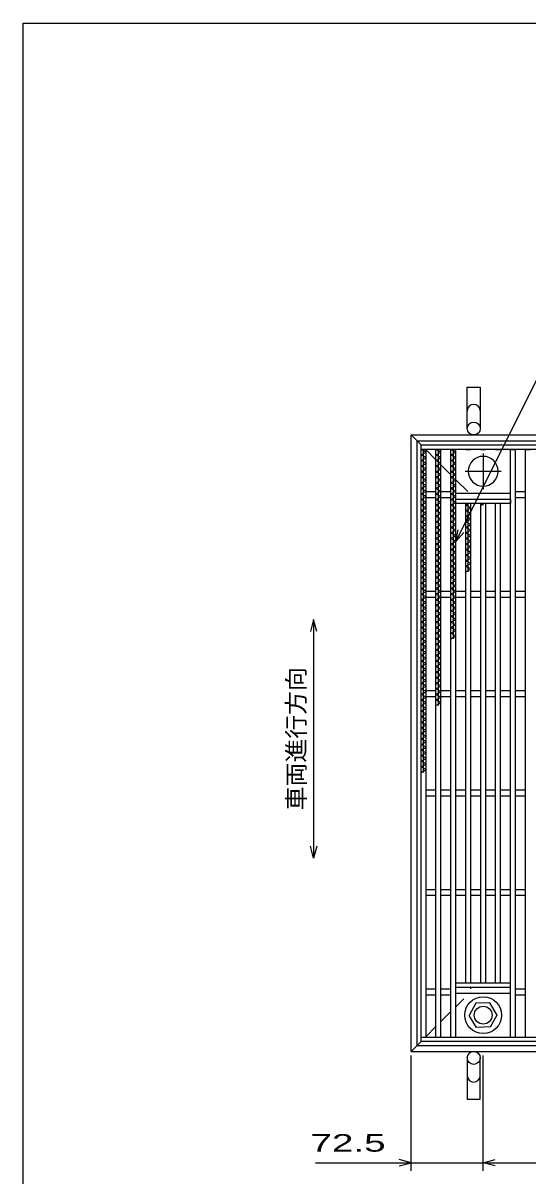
# Model space of a CAD drawing. Units: millimetres, scale not verified. Extents: x -1456 to 1385, y -1026 to 843.
# Drawn here: x -1383 to -876, y -317 to 843 of the extents above; entities that cross this region are included whole.
import ezdxf
from ezdxf.enums import TextEntityAlignment as Align

# ---------------------------------------------------------------- set-up
doc = ezdxf.new("R2010")
doc.units = ezdxf.units.MM
doc.header["$LTSCALE"] = 8
doc.linetypes.add('CHAIN', pattern=[18.5, 12, -1.5, 3.5, -1.5])
doc.linetypes.add('DASHED', pattern=[7.5, 6, -1.5])
for name, color, linetype, lineweight in [('0_2', 150, 'Continuous', 25), ('16', 3, 'Continuous', 25), ('19', 6, 'Continuous', 25), ('22', 4, 'Continuous', 25)]:
    doc.layers.add(name, color=color, linetype=linetype, lineweight=lineweight)
doc.styles.add('ベクトル', font='')
doc.styles.get('ベクトル').set_extended_font_data('ベクトル')

msp = doc.modelspace()

# ---------------------------------------------------------------- linework, layer by layer
at = {"layer": '0_2'}
for p, q in [((-1383.2, -917.2), (-1383.2, 842.8)), ((-1383.2, 842.8), (1384.8, 842.8))]:
    msp.add_line(p, q, dxfattribs=at)
at = {"layer": '16'}
for p, q in [((-983, 418.5), (-378, 418.5)), ((-983, 414), (-983, 418.5)), ((-378, 414), (-983, 414)), ((-983, -177), (-983, 414)), ((-983, 414), (-978, 414)), ((-978, 411.2), (-983, 414)), ((-983, 408.4), (-978, 411.2)), ((-978, 405.6), (-983, 408.4)), ((-980.5, 89.2), (-980.5, 414)), ((-978, -177), (-978, 414)), ((-968, -177), (-968, 414)), ((-968, 414), (-963, 414)), ((-963, 411.2), (-968, 414)), ((-968, 408.4), (-963, 411.2)), ((-963, 405.6), (-968, 408.4)), ((-965.5, 156.4), (-965.5, 414)), ((-963, -177), (-963, 414)), ((-953, -177), (-953, 414)), ((-953, 414), (-948, 414)), ((-948, 411.2), (-953, 414)), ((-953, 408.4), (-948, 411.2)), ((-948, 405.6), (-953, 408.4)), ((-950.5, 223.6), (-950.5, 414)), ((-948, -177), (-948, 414)), ((-938, 414), (-933, 414)), ((-923, 414), (-918, 414)), ((-908, 414), (-903, 414)), ((-893, -177), (-893, 414)), ((-893, 414), (-888, 414)), ((-888, -177), (-888, 414)), ((-878, -177), (-878, 414)), ((-878, 414), (-873, 414)), ((-983, 402.8), (-978, 405.6)), ((-978, 400), (-983, 402.8)), ((-983, 397.2), (-978, 400)), ((-978, 394.4), (-983, 397.2)), ((-983, 391.6), (-978, 394.4)), ((-968, 402.8), (-963, 405.6)), ((-963, 400), (-968, 402.8)), ((-968, 397.2), (-963, 400)), ((-963, 394.4), (-968, 397.2)), ((-968, 391.6), (-963, 394.4)), ((-953, 402.8), (-948, 405.6)), ((-948, 400), (-953, 402.8)), ((-953, 397.2), (-948, 400)), ((-948, 394.4), (-953, 397.2)), ((-953, 391.6), (-948, 394.4)), ((-978, 388.8), (-983, 391.6)), ((-983, 386), (-978, 388.8)), ((-978, 383.2), (-983, 386)), ((-983, 380.4), (-978, 383.2)), ((-963, 388.8), (-968, 391.6)), ((-968, 386), (-963, 388.8)), ((-963, 383.2), (-968, 386)), ((-968, 380.4), (-963, 383.2)), ((-948, 388.8), (-953, 391.6)), ((-953, 386), (-948, 388.8)), ((-948, 383.2), (-953, 386)), ((-953, 380.4), (-948, 383.2)), ((-978, 377.6), (-983, 380.4)), ((-983, 374.8), (-978, 377.6)), ((-978, 372), (-983, 374.8)), ((-983, 369.2), (-978, 372)), ((-978, 371.5), (-968, 371.5)), ((-963, 377.6), (-968, 380.4)), ((-968, 374.8), (-963, 377.6)), ((-963, 372), (-968, 374.8)), ((-968, 369.2), (-963, 372)), ((-963, 371.5), (-953, 371.5)), ((-948, 377.6), (-953, 380.4)), ((-953, 374.8), (-948, 377.6)), ((-948, 372), (-953, 374.8)), ((-953, 369.2), (-948, 372)), ((-888, 371.5), (-878, 371.5)), ((-978, 366.4), (-983, 369.2)), ((-983, 363.6), (-978, 366.4)), ((-978, 360.8), (-983, 363.6)), ((-983, 358), (-978, 360.8)), ((-978, 365.5), (-968, 365.5)), ((-963, 366.4), (-968, 369.2)), ((-968, 363.6), (-963, 366.4)), ((-963, 360.8), (-968, 363.6)), ((-968, 358), (-963, 360.8)), ((-963, 365.5), (-953, 365.5)), ((-948, 366.4), (-953, 369.2)), ((-953, 363.6), (-948, 366.4)), ((-948, 360.8), (-953, 363.6)), ((-953, 358), (-948, 360.8)), ((-948, 370), (-893, 370)), ((-948, 364), (-893, 364)), ((-948, 359.5), (-948, 364)), ((-893, 359.5), (-948, 359.5)), ((-938, -122.5), (-938, 359.5)), ((-938, 358), (-935.3, 359.5)), ((-935.5, 290.8), (-935.5, 359.5)), ((-933, -122.5), (-933, 359.5)), ((-923, -122.5), (-923, 359.5)), ((-923, 358), (-920.3, 359.5)), ((-920.5, 358), (-920.5, 359.5)), ((-918, -122.5), (-918, 359.5)), ((-908, -122.5), (-908, 359.5)), ((-903, -122.5), (-903, 359.5)), ((-893, 364), (-893, 359.5)), ((-888, 365.5), (-878, 365.5)), ((-978, 355.2), (-983, 358)), ((-983, 352.4), (-978, 355.2)), ((-978, 349.6), (-983, 352.4)), ((-983, 346.8), (-978, 349.6)), ((-963, 355.2), (-968, 358)), ((-968, 352.4), (-963, 355.2)), ((-963, 349.6), (-968, 352.4)), ((-968, 346.8), (-963, 349.6)), ((-948, 355.2), (-953, 358)), ((-953, 352.4), (-948, 355.2)), ((-948, 349.6), (-953, 352.4)), ((-953, 346.8), (-948, 349.6)), ((-933, 355.2), (-938, 358)), ((-938, 352.4), (-933, 355.2)), ((-933, 349.6), (-938, 352.4)), ((-938, 346.8), (-933, 349.6)), ((-978, 344), (-983, 346.8)), ((-983, 341.2), (-978, 344)), ((-978, 338.4), (-983, 341.2)), ((-983, 335.6), (-978, 338.4)), ((-963, 344), (-968, 346.8)), ((-968, 341.2), (-963, 344)), ((-963, 338.4), (-968, 341.2)), ((-968, 335.6), (-963, 338.4)), ((-948, 344), (-953, 346.8)), ((-953, 341.2), (-948, 344)), ((-948, 338.4), (-953, 341.2)), ((-953, 335.6), (-948, 338.4)), ((-933, 344), (-938, 346.8)), ((-938, 341.2), (-933, 344)), ((-933, 338.4), (-938, 341.2)), ((-938, 335.6), (-933, 338.4)), ((-978, 332.8), (-983, 335.6)), ((-983, 330), (-978, 332.8)), ((-978, 327.2), (-983, 330)), ((-983, 324.4), (-978, 327.2)), ((-963, 332.8), (-968, 335.6)), ((-968, 330), (-963, 332.8)), ((-963, 327.2), (-968, 330)), ((-968, 324.4), (-963, 327.2)), ((-948, 332.8), (-953, 335.6)), ((-953, 330), (-948, 332.8)), ((-948, 327.2), (-953, 330)), ((-953, 324.4), (-948, 327.2)), ((-933, 332.8), (-938, 335.6)), ((-938, 330), (-933, 332.8)), ((-933, 327.2), (-938, 330)), ((-938, 324.4), (-933, 327.2)), ((-978, 321.6), (-983, 324.4)), ((-983, 318.8), (-978, 321.6)), ((-978, 316), (-983, 318.8)), ((-983, 313.2), (-978, 316)), ((-978, 310.4), (-983, 313.2)), ((-963, 321.6), (-968, 324.4)), ((-968, 318.8), (-963, 321.6)), ((-963, 316), (-968, 318.8)), ((-968, 313.2), (-963, 316)), ((-963, 310.4), (-968, 313.2)), ((-948, 321.6), (-953, 324.4)), ((-953, 318.8), (-948, 321.6)), ((-948, 316), (-953, 318.8)), ((-953, 313.2), (-948, 316)), ((-948, 310.4), (-953, 313.2)), ((-933, 321.6), (-938, 324.4)), ((-938, 318.8), (-933, 321.6)), ((-933, 316), (-938, 318.8)), ((-938, 313.2), (-933, 316)), ((-933, 310.4), (-938, 313.2)), ((-983, 307.6), (-978, 310.4)), ((-978, 304.8), (-983, 307.6)), ((-983, 302), (-978, 304.8)), ((-978, 299.2), (-983, 302)), ((-968, 307.6), (-963, 310.4)), ((-963, 304.8), (-968, 307.6)), ((-968, 302), (-963, 304.8)), ((-963, 299.2), (-968, 302)), ((-953, 307.6), (-948, 310.4)), ((-948, 304.8), (-953, 307.6)), ((-953, 302), (-948, 304.8)), ((-948, 299.2), (-953, 302)), ((-938, 307.6), (-933, 310.4)), ((-933, 304.8), (-938, 307.6)), ((-938, 302), (-933, 304.8)), ((-933, 299.2), (-938, 302)), ((-983, 296.4), (-978, 299.2)), ((-978, 293.6), (-983, 296.4)), ((-983, 290.8), (-978, 293.6)), ((-978, 288), (-983, 290.8)), ((-968, 296.4), (-963, 299.2)), ((-963, 293.6), (-968, 296.4)), ((-968, 290.8), (-963, 293.6)), ((-963, 288), (-968, 290.8)), ((-953, 296.4), (-948, 299.2)), ((-948, 293.6), (-953, 296.4)), ((-953, 290.8), (-948, 293.6)), ((-948, 288), (-953, 290.8)), ((-938, 296.4), (-933, 299.2)), ((-933, 293.6), (-938, 296.4)), ((-938, 290.8), (-933, 293.6)), ((-983, 285.2), (-978, 288)), ((-978, 282.4), (-983, 285.2)), ((-983, 279.6), (-978, 282.4)), ((-978, 276.8), (-983, 279.6)), ((-968, 285.2), (-963, 288)), ((-963, 282.4), (-968, 285.2)), ((-968, 279.6), (-963, 282.4)), ((-963, 276.8), (-968, 279.6)), ((-953, 285.2), (-948, 288)), ((-948, 282.4), (-953, 285.2)), ((-953, 279.6), (-948, 282.4)), ((-948, 276.8), (-953, 279.6)), ((-983, 274), (-978, 276.8)), ((-978, 271.2), (-983, 274)), ((-983, 268.4), (-978, 271.2)), ((-978, 265.6), (-983, 268.4)), ((-978, 271.5), (-968, 271.5)), ((-968, 274), (-963, 276.8)), ((-963, 271.2), (-968, 274)), ((-968, 268.4), (-963, 271.2)), ((-963, 265.6), (-968, 268.4)), ((-963, 271.5), (-953, 271.5)), ((-953, 274), (-948, 276.8)), ((-948, 271.2), (-953, 274)), ((-953, 268.4), (-948, 271.2)), ((-948, 265.6), (-953, 268.4)), ((-948, 271.5), (-938, 271.5)), ((-933, 271.5), (-923, 271.5)), ((-918, 271.5), (-908, 271.5)), ((-903, 271.5), (-893, 271.5)), ((-888, 271.5), (-878, 271.5)), ((-983, 262.8), (-978, 265.6)), ((-978, 260), (-983, 262.8)), ((-983, 257.2), (-978, 260)), ((-978, 254.4), (-983, 257.2)), ((-978, 265.5), (-968, 265.5)), ((-968, 262.8), (-963, 265.6)), ((-963, 260), (-968, 262.8)), ((-968, 257.2), (-963, 260)), ((-963, 254.4), (-968, 257.2)), ((-963, 265.5), (-953, 265.5)), ((-953, 262.8), (-948, 265.6)), ((-948, 260), (-953, 262.8)), ((-953, 257.2), (-948, 260)), ((-948, 254.4), (-953, 257.2)), ((-948, 265.5), (-938, 265.5)), ((-933, 265.5), (-923, 265.5)), ((-918, 265.5), (-908, 265.5)), ((-903, 265.5), (-893, 265.5)), ((-888, 265.5), (-878, 265.5)), ((-983, 251.6), (-978, 254.4)), ((-978, 248.8), (-983, 251.6)), ((-983, 246), (-978, 248.8)), ((-978, 243.2), (-983, 246)), ((-968, 251.6), (-963, 254.4)), ((-963, 248.8), (-968, 251.6)), ((-968, 246), (-963, 248.8)), ((-963, 243.2), (-968, 246)), ((-953, 251.6), (-948, 254.4)), ((-948, 248.8), (-953, 251.6)), ((-953, 246), (-948, 248.8)), ((-948, 243.2), (-953, 246)), ((-983, 240.4), (-978, 243.2)), ((-978, 237.6), (-983, 240.4)), ((-983, 234.8), (-978, 237.6)), ((-978, 232), (-983, 234.8)), ((-983, 229.2), (-978, 232)), ((-968, 240.4), (-963, 243.2)), ((-963, 237.6), (-968, 240.4)), ((-968, 234.8), (-963, 237.6)), ((-963, 232), (-968, 234.8)), ((-968, 229.2), (-963, 232)), ((-953, 240.4), (-948, 243.2)), ((-948, 237.6), (-953, 240.4)), ((-953, 234.8), (-948, 237.6)), ((-948, 232), (-953, 234.8)), ((-953, 229.2), (-948, 232)), ((-978, 226.4), (-983, 229.2)), ((-983, 223.6), (-978, 226.4)), ((-978, 220.8), (-983, 223.6)), ((-983, 218), (-978, 220.8)), ((-963, 226.4), (-968, 229.2)), ((-968, 223.6), (-963, 226.4)), ((-963, 220.8), (-968, 223.6)), ((-968, 218), (-963, 220.8)), ((-948, 226.4), (-953, 229.2)), ((-953, 223.6), (-948, 226.4)), ((-978, 215.2), (-983, 218)), ((-983, 212.4), (-978, 215.2)), ((-978, 209.6), (-983, 212.4)), ((-983, 206.8), (-978, 209.6)), ((-963, 215.2), (-968, 218)), ((-968, 212.4), (-963, 215.2)), ((-963, 209.6), (-968, 212.4)), ((-968, 206.8), (-963, 209.6)), ((-978, 204), (-983, 206.8)), ((-983, 201.2), (-978, 204)), ((-978, 198.4), (-983, 201.2)), ((-983, 195.6), (-978, 198.4)), ((-963, 204), (-968, 206.8)), ((-968, 201.2), (-963, 204)), ((-963, 198.4), (-968, 201.2)), ((-968, 195.6), (-963, 198.4)), ((-978, 192.8), (-983, 195.6)), ((-983, 190), (-978, 192.8)), ((-978, 187.2), (-983, 190)), ((-983, 184.4), (-978, 187.2)), ((-963, 192.8), (-968, 195.6)), ((-968, 190), (-963, 192.8)), ((-963, 187.2), (-968, 190)), ((-968, 184.4), (-963, 187.2)), ((-978, 181.6), (-983, 184.4)), ((-983, 178.8), (-978, 181.6)), ((-978, 176), (-983, 178.8)), ((-983, 173.2), (-978, 176)), ((-963, 181.6), (-968, 184.4)), ((-968, 178.8), (-963, 181.6)), ((-963, 176), (-968, 178.8)), ((-968, 173.2), (-963, 176)), ((-978, 170.4), (-983, 173.2)), ((-983, 167.6), (-978, 170.4)), ((-978, 164.8), (-983, 167.6)), ((-983, 162), (-978, 164.8)), ((-978, 171.5), (-968, 171.5)), ((-978, 165.5), (-968, 165.5)), ((-963, 170.4), (-968, 173.2)), ((-968, 167.6), (-963, 170.4)), ((-963, 164.8), (-968, 167.6)), ((-968, 162), (-963, 164.8)), ((-963, 171.5), (-953, 171.5)), ((-963, 165.5), (-953, 165.5)), ((-948, 171.5), (-938, 171.5)), ((-948, 165.5), (-938, 165.5)), ((-933, 171.5), (-923, 171.5)), ((-933, 165.5), (-923, 165.5)), ((-918, 171.5), (-908, 171.5)), ((-918, 165.5), (-908, 165.5)), ((-903, 171.5), (-893, 171.5)), ((-903, 165.5), (-893, 165.5)), ((-888, 171.5), (-878, 171.5)), ((-888, 165.5), (-878, 165.5)), ((-978, 159.2), (-983, 162)), ((-983, 156.4), (-978, 159.2)), ((-978, 153.6), (-983, 156.4)), ((-983, 150.8), (-978, 153.6)), ((-978, 148), (-983, 150.8)), ((-963, 159.2), (-968, 162)), ((-968, 156.4), (-963, 159.2)), ((-983, 145.2), (-978, 148)), ((-978, 142.4), (-983, 145.2)), ((-983, 139.6), (-978, 142.4)), ((-978, 136.8), (-983, 139.6)), ((-983, 134), (-978, 136.8)), ((-978, 131.2), (-983, 134)), ((-983, 128.4), (-978, 131.2)), ((-978, 125.6), (-983, 128.4)), ((-983, 122.8), (-978, 125.6)), ((-978, 120), (-983, 122.8)), ((-983, 117.2), (-978, 120)), ((-978, 114.4), (-983, 117.2)), ((-983, 111.6), (-978, 114.4)), ((-978, 108.8), (-983, 111.6)), ((-983, 106), (-978, 108.8)), ((-978, 103.2), (-983, 106)), ((-983, 100.4), (-978, 103.2)), ((-978, 97.6), (-983, 100.4)), ((-983, 94.8), (-978, 97.6)), ((-978, 92), (-983, 94.8)), ((-983, 89.2), (-978, 92)), ((-978, 71.5), (-968, 71.5)), ((-963, 71.5), (-953, 71.5)), ((-948, 71.5), (-938, 71.5)), ((-933, 71.5), (-923, 71.5)), ((-918, 71.5), (-908, 71.5)), ((-903, 71.5), (-893, 71.5)), ((-888, 71.5), (-878, 71.5)), ((-978, 65.5), (-968, 65.5)), ((-963, 65.5), (-953, 65.5)), ((-948, 65.5), (-938, 65.5)), ((-933, 65.5), (-923, 65.5)), ((-918, 65.5), (-908, 65.5)), ((-903, 65.5), (-893, 65.5)), ((-888, 65.5), (-878, 65.5)), ((-978, -28.5), (-968, -28.5)), ((-978, -34.5), (-968, -34.5)), ((-963, -28.5), (-953, -28.5)), ((-963, -34.5), (-953, -34.5)), ((-948, -28.5), (-938, -28.5)), ((-948, -34.5), (-938, -34.5)), ((-933, -28.5), (-923, -28.5)), ((-933, -34.5), (-923, -34.5)), ((-918, -28.5), (-908, -28.5)), ((-918, -34.5), (-908, -34.5)), ((-903, -28.5), (-893, -28.5)), ((-903, -34.5), (-893, -34.5)), ((-888, -28.5), (-878, -28.5)), ((-888, -34.5), (-878, -34.5)), ((-948, -122.5), (-893, -122.5)), ((-948, -127), (-948, -122.5)), ((-948, -127), (-893, -127)), ((-893, -127), (-893, -122.5)), ((-978, -128.5), (-968, -128.5)), ((-978, -134.5), (-968, -134.5)), ((-963, -128.5), (-953, -128.5)), ((-963, -134.5), (-953, -134.5)), ((-948, -133), (-893, -133)), ((-888, -128.5), (-878, -128.5)), ((-888, -134.5), (-878, -134.5)), ((-927.8, -143.1), (-934.5, -155.3)), ((-913.8, -142.7), (-927.8, -143.1)), ((-906.5, -155), (-913.8, -142.7)), ((-927.2, -167.3), (-934.5, -155.3)), ((-913.2, -166.9), (-906.5, -154.7)), ((-913.2, -166.9), (-927.2, -167.3)), ((-983, -177), (-378, -177)), ((-983, -181.5), (-983, -177)), ((-983, -177), (-978, -177)), ((-378, -181.5), (-983, -181.5)), ((-968, -177), (-963, -177)), ((-953, -177), (-948, -177)), ((-938, -177), (-933, -177)), ((-923, -177), (-918, -177)), ((-908, -177), (-903, -177)), ((-893, -177), (-888, -177)), ((-878, -177), (-873, -177))]:
    msp.add_line(p, q, dxfattribs=at)
at = {"layer": '16', "linetype": 'CHAIN'}
for p, q in [((-920.5, 410), (-920.5, 374)), ((-938.5, 392), (-902.5, 392))]:
    msp.add_line(p, q, dxfattribs=at)
at = {"layer": '16'}
for radius in [18.5, 9]:
    msp.add_circle((-920.5, -155), radius, dxfattribs=at)
for start, end in [(90, 270), (270, 90)]:
    msp.add_arc((-920.5, 392), 15, start, end, dxfattribs=at)
at = {"layer": '19'}
for p, q in [((-936.5, 435), (-936.5, 476.6)), ((-936.5, 476.6), (-923.5, 476.6)), ((-923.5, 476.6), (-923.5, 435)), ((-993, 428.5), (-368, 428.5)), ((-993, -191.5), (-993, 428.5)), ((-987, 422.5), (-374, 422.5)), ((-987, -185.5), (-987, 422.5)), ((-987, -185.5), (-374, -185.5)), ((-993, -191.5), (-368, -191.5)), ((-936.5, -198), (-936.5, -239.6)), ((-923.5, -239.6), (-923.5, -198)), ((-936.5, -239.6), (-923.5, -239.6))]:
    msp.add_line(p, q, dxfattribs=at)
at = {"layer": '19', "linetype": 'DASHED'}
for p, q in [((-983, 418.5), (-993, 428.5)), ((-968, 403.5), (-978, 413.5)), ((-953, 388.5), (-963, 398.5)), ((-936, 371.5), (-948, 383.5)), ((-933, -128.5), (-933, -127)), ((-948, -146.5), (-940, -138.5)), ((-963, -161.5), (-953, -151.5)), ((-978, -176.5), (-968, -166.5)), ((-993, -191.5), (-983, -181.5))]:
    msp.add_line(p, q, dxfattribs=at)
at = {"layer": '19'}
for centre in [(-930, 435), (-930, -198)]:
    msp.add_circle(centre, 6.5, dxfattribs=at)
for centre, start, end in [((-930, 452.8), 0, 180), ((-930, -215.8), 180, 0)]:
    msp.add_arc(centre, 6.5, start, end, dxfattribs=at)
at = {"layer": '22'}
for p, q in [((-948, 321.5), (-785.2, 647)), ((-948, 321.5), (-945.6, 333.2)), ((-948, 321.5), (-940, 330.3)), ((-1091, 243), (-1094.2, 231)), ((-1087.8, 231), (-1091, 243)), ((-1091, 243), (-1091, 3)), ((-1091, 3), (-1094.2, 15)), ((-1087.8, 15), (-1091, 3)), ((-993, -311.5), (-993, -195.5)), ((-920.5, -311.5), (-920.5, -195.5)), ((-993, -303.5), (-1005, -300.3)), ((-920.5, -303.5), (-908.5, -300.3)), ((-1089, -303.5), (-993, -303.5)), ((-1005, -306.7), (-993, -303.5)), ((-993, -303.5), (-920.5, -303.5)), ((-908.5, -306.7), (-920.5, -303.5)), ((-920.5, -303.5), (-440.5, -303.5))]:
    msp.add_line(p, q, dxfattribs=at)

# ---------------------------------------------------------------- texts
at = {"layer": '22', "color": 2, "style": 'ベクトル'}
msp.add_text('車両進行方向', height=17.6, rotation=90, dxfattribs=at).set_placement((-1108.6, 51), align=Align.MIDDLE_LEFT)
at = {"layer": '22', "color": 2, "style": 'ベクトル', "width": 1.65}
msp.add_text(' 72.5 ', height=17.6, dxfattribs=at).set_placement((-1105, -283.5), align=Align.MIDDLE_LEFT)

doc.saveas('drawing.dxf')
